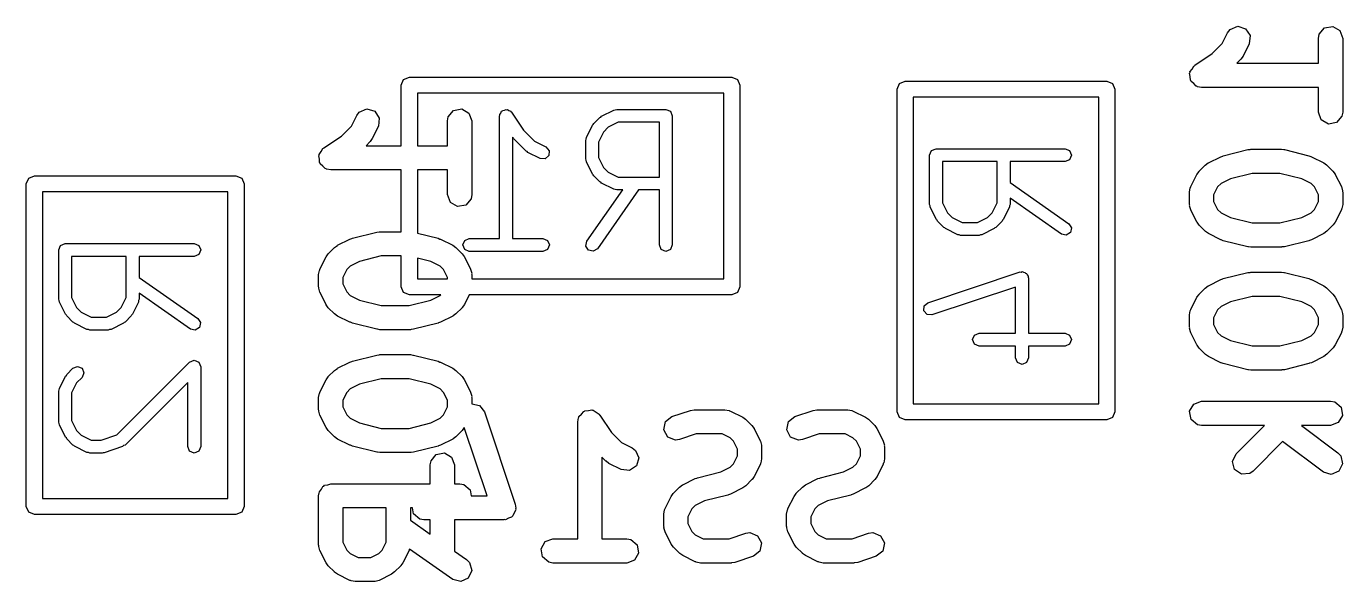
# Model space of a CAD drawing. Extents: x 0.521 to 1.139, y 0.924 to 1.594.
# Drawn here: x 0.5207 to 0.842, y 1.1239 to 1.2594 of the extents above; entities that cross this region are included whole.
import ezdxf

# ---------------------------------------------------------------- set-up
doc = ezdxf.new("R2010")
doc.units = 0
doc.header["$MEASUREMENT"] = 0
doc.layers.add('BLACK', color=7, linetype='CONTINUOUS')

msp = doc.modelspace()

# ---------------------------------------------------------------- linework, layer by layer
at = {"layer": 'BLACK', "linetype": 'CONTINUOUS'}
for p, q in [((0.81264, 1.25522), (0.81393, 1.25779)), ((0.81393, 1.25779), (0.81454, 1.25861)), ((0.81454, 1.25861), (0.81639, 1.25942)), ((0.81639, 1.25942), (0.81833, 1.25884)), ((0.81833, 1.25884), (0.81944, 1.25715)), ((0.81944, 1.25715), (0.81921, 1.25515)), ((0.83611, 1.25647), (0.83629, 1.25748)), ((0.83629, 1.25748), (0.83759, 1.25903)), ((0.83759, 1.25903), (0.83958, 1.25938)), ((0.83958, 1.25938), (0.84133, 1.25837)), ((0.84133, 1.25837), (0.84202, 1.25647)), ((0.81019, 1.25276), (0.81264, 1.25522)), ((0.81921, 1.25515), (0.81771, 1.25215)), ((0.83611, 1.25042), (0.83611, 1.25647)), ((0.84202, 1.25647), (0.84202, 1.23847)), ((0.80593, 1.24993), (0.81019, 1.25276)), ((0.81716, 1.25138), (0.8162, 1.25042)), ((0.8162, 1.25042), (0.83611, 1.25042)), ((0.81718, 1.25144), (0.81716, 1.25138)), ((0.81771, 1.25215), (0.81718, 1.25144)), ((0.61278, 1.24647), (0.61417, 1.24705)), ((0.61417, 1.24705), (0.69291, 1.24705)), ((0.69291, 1.24705), (0.69431, 1.24647)), ((0.80466, 1.24798), (0.80475, 1.24813)), ((0.80481, 1.24714), (0.80466, 1.24798)), ((0.80474, 1.2483), (0.80524, 1.24899)), ((0.80475, 1.24813), (0.80474, 1.2483)), ((0.80487, 1.24628), (0.80481, 1.24714)), ((0.80524, 1.24899), (0.80567, 1.24973)), ((0.80567, 1.24973), (0.80583, 1.24979)), ((0.80583, 1.24979), (0.80593, 1.24993)), ((0.6122, 1.24508), (0.61278, 1.24647)), ((0.6122, 1.23029), (0.6122, 1.24508)), ((0.69431, 1.24647), (0.69488, 1.24508)), ((0.69488, 1.24508), (0.69488, 1.19587)), ((0.73327, 1.24409), (0.73384, 1.24549)), ((0.73327, 1.16535), (0.73327, 1.24409)), ((0.73384, 1.24549), (0.73524, 1.24606)), ((0.73524, 1.24606), (0.78445, 1.24606)), ((0.78445, 1.24606), (0.78584, 1.24549)), ((0.78584, 1.24549), (0.78642, 1.24409)), ((0.78642, 1.24409), (0.78642, 1.16535)), ((0.80498, 1.24616), (0.80487, 1.24628)), ((0.80501, 1.24599), (0.80498, 1.24616)), ((0.80567, 1.24544), (0.80501, 1.24599)), ((0.80626, 1.24482), (0.80567, 1.24544)), ((0.80643, 1.2448), (0.80626, 1.24482)), ((0.80656, 1.24469), (0.80643, 1.2448)), ((0.80757, 1.24452), (0.80656, 1.24469)), ((0.83611, 1.24452), (0.80757, 1.24452)), ((0.83611, 1.23847), (0.83611, 1.24452)), ((0.61614, 1.24311), (0.61614, 1.23029)), ((0.69094, 1.24311), (0.61614, 1.24311)), ((0.69094, 1.19783), (0.69094, 1.24311)), ((0.7372, 1.24213), (0.7372, 1.16732)), ((0.78248, 1.24213), (0.7372, 1.24213)), ((0.78248, 1.16732), (0.78248, 1.24213)), ((0.60004, 1.23509), (0.60133, 1.23766)), ((0.60133, 1.23766), (0.60194, 1.23848)), ((0.60194, 1.23848), (0.60379, 1.23929)), ((0.60379, 1.23929), (0.60573, 1.23871)), ((0.60573, 1.23871), (0.60684, 1.23702)), ((0.62352, 1.23634), (0.62369, 1.23735)), ((0.62369, 1.23735), (0.62499, 1.23889)), ((0.62499, 1.23889), (0.62698, 1.23925)), ((0.62698, 1.23925), (0.62873, 1.23824)), ((0.62873, 1.23824), (0.62942, 1.23634)), ((0.63622, 1.23756), (0.63628, 1.23771)), ((0.63622, 1.20764), (0.63622, 1.23756)), ((0.63625, 1.23787), (0.63651, 1.23825)), ((0.63628, 1.23771), (0.63625, 1.23787)), ((0.63651, 1.23825), (0.63668, 1.23868)), ((0.63668, 1.23868), (0.63683, 1.23874)), ((0.63683, 1.23874), (0.63692, 1.23887)), ((0.63692, 1.23887), (0.63737, 1.23896)), ((0.63737, 1.23896), (0.6378, 1.23914)), ((0.6378, 1.23914), (0.63794, 1.23907)), ((0.63794, 1.23907), (0.6381, 1.23911)), ((0.6381, 1.23911), (0.63849, 1.23885)), ((0.63849, 1.23885), (0.63891, 1.23868)), ((0.63891, 1.23868), (0.63897, 1.23853)), ((0.63897, 1.23853), (0.63911, 1.23844)), ((0.63911, 1.23844), (0.64202, 1.23407)), ((0.66068, 1.23718), (0.66092, 1.23727)), ((0.66092, 1.23727), (0.66109, 1.23747)), ((0.66109, 1.23747), (0.66409, 1.23897)), ((0.66409, 1.23897), (0.66445, 1.239)), ((0.66445, 1.239), (0.66479, 1.23914)), ((0.66479, 1.23914), (0.67679, 1.23914)), ((0.67679, 1.23914), (0.6779, 1.23868)), ((0.6779, 1.23868), (0.67837, 1.23756)), ((0.67837, 1.23756), (0.67837, 1.20607)), ((0.8368, 1.23657), (0.83611, 1.23847)), ((0.84184, 1.23746), (0.84054, 1.23591)), ((0.84202, 1.23847), (0.84184, 1.23746)), ((0.59759, 1.23263), (0.60004, 1.23509)), ((0.60661, 1.23502), (0.60511, 1.23202)), ((0.60684, 1.23702), (0.60661, 1.23502)), ((0.62352, 1.23029), (0.62352, 1.23634)), ((0.62942, 1.23634), (0.62942, 1.21834)), ((0.64202, 1.23407), (0.64473, 1.23136)), ((0.65738, 1.23227), (0.65888, 1.23527)), ((0.65888, 1.23527), (0.65908, 1.23544)), ((0.65908, 1.23544), (0.65918, 1.23568)), ((0.65918, 1.23568), (0.66068, 1.23718)), ((0.66273, 1.23477), (0.66159, 1.23363)), ((0.66516, 1.23599), (0.66273, 1.23477)), ((0.67522, 1.23599), (0.66516, 1.23599)), ((0.67522, 1.22264), (0.67522, 1.23599)), ((0.83855, 1.23556), (0.8368, 1.23657)), ((0.84054, 1.23591), (0.83855, 1.23556)), ((0.59333, 1.2298), (0.59759, 1.23263)), ((0.60456, 1.23125), (0.6036, 1.23029)), ((0.60459, 1.23131), (0.60456, 1.23125)), ((0.60511, 1.23202), (0.60459, 1.23131)), ((0.63948, 1.23219), (0.63937, 1.23236)), ((0.63937, 1.23236), (0.63937, 1.20764)), ((0.63962, 1.2321), (0.63948, 1.23219)), ((0.63968, 1.23195), (0.63962, 1.2321)), ((0.64268, 1.22895), (0.63968, 1.23195)), ((0.64473, 1.23136), (0.6475, 1.22997)), ((0.65722, 1.23156), (0.65736, 1.2319)), ((0.65722, 1.22706), (0.65722, 1.23156)), ((0.65736, 1.2319), (0.65738, 1.23227)), ((0.66159, 1.23363), (0.66037, 1.23119)), ((0.66037, 1.23119), (0.66037, 1.22743)), ((0.59206, 1.22785), (0.59215, 1.228)), ((0.59221, 1.22701), (0.59206, 1.22785)), ((0.59214, 1.22817), (0.59265, 1.22886)), ((0.59215, 1.228), (0.59214, 1.22817)), ((0.59265, 1.22886), (0.59307, 1.2296)), ((0.59307, 1.2296), (0.59323, 1.22966)), ((0.59323, 1.22966), (0.59333, 1.2298)), ((0.6036, 1.23029), (0.6122, 1.23029)), ((0.61614, 1.23029), (0.62352, 1.23029)), ((0.64292, 1.22885), (0.64268, 1.22895)), ((0.64309, 1.22865), (0.64292, 1.22885)), ((0.64609, 1.22715), (0.64309, 1.22865)), ((0.6482, 1.22786), (0.64729, 1.22707)), ((0.6475, 1.22997), (0.64829, 1.22906)), ((0.64829, 1.22906), (0.6482, 1.22786)), ((0.74118, 1.22797), (0.74164, 1.22909)), ((0.74118, 1.21597), (0.74118, 1.22797)), ((0.74164, 1.22909), (0.74275, 1.22955)), ((0.74275, 1.22955), (0.77425, 1.22955)), ((0.77425, 1.22955), (0.77536, 1.22909)), ((0.77536, 1.22909), (0.77582, 1.22797)), ((0.77582, 1.22797), (0.77536, 1.22686)), ((0.80925, 1.22611), (0.81225, 1.22761)), ((0.81225, 1.22761), (0.81274, 1.22776)), ((0.81274, 1.22776), (0.81285, 1.22784)), ((0.81285, 1.22784), (0.81885, 1.22934)), ((0.81885, 1.22934), (0.81944, 1.22938)), ((0.81944, 1.22938), (0.81957, 1.22942)), ((0.81957, 1.22942), (0.82707, 1.22942)), ((0.82707, 1.22942), (0.82765, 1.22932)), ((0.82765, 1.22932), (0.82778, 1.22934)), ((0.82778, 1.22934), (0.83378, 1.22784)), ((0.83378, 1.22784), (0.83425, 1.22763)), ((0.83425, 1.22763), (0.83439, 1.22761)), ((0.83439, 1.22761), (0.83739, 1.22611)), ((0.59227, 1.22615), (0.59221, 1.22701)), ((0.59239, 1.22603), (0.59227, 1.22615)), ((0.59242, 1.22586), (0.59239, 1.22603)), ((0.59307, 1.22531), (0.59242, 1.22586)), ((0.59366, 1.22469), (0.59307, 1.22531)), ((0.59383, 1.22467), (0.59366, 1.22469)), ((0.59396, 1.22456), (0.59383, 1.22467)), ((0.59497, 1.22439), (0.59396, 1.22456)), ((0.6122, 1.22439), (0.59497, 1.22439)), ((0.6122, 1.20929), (0.6122, 1.22439)), ((0.62352, 1.22439), (0.61614, 1.22439)), ((0.61614, 1.22439), (0.61614, 1.20897)), ((0.62352, 1.21834), (0.62352, 1.22439)), ((0.64729, 1.22707), (0.64609, 1.22715)), ((0.65736, 1.22672), (0.65722, 1.22706)), ((0.65738, 1.22636), (0.65736, 1.22672)), ((0.65888, 1.22336), (0.65738, 1.22636)), ((0.66037, 1.22743), (0.66159, 1.225)), ((0.66159, 1.225), (0.66273, 1.22386)), ((0.75768, 1.2264), (0.74433, 1.2264)), ((0.74433, 1.2264), (0.74433, 1.21634)), ((0.75768, 1.21634), (0.75768, 1.2264)), ((0.77425, 1.2264), (0.76083, 1.2264)), ((0.76083, 1.2264), (0.76083, 1.22129)), ((0.77536, 1.22686), (0.77425, 1.2264)), ((0.80698, 1.22406), (0.80848, 1.22556)), ((0.80848, 1.22556), (0.80921, 1.22607)), ((0.80921, 1.22607), (0.80925, 1.22611)), ((0.83739, 1.22611), (0.8381, 1.22559)), ((0.8381, 1.22559), (0.83815, 1.22556)), ((0.83815, 1.22556), (0.83965, 1.22406)), ((0.52067, 1.22096), (0.52125, 1.22236)), ((0.52125, 1.22236), (0.52264, 1.22293)), ((0.52264, 1.22293), (0.57185, 1.22293)), ((0.57185, 1.22293), (0.57324, 1.22236)), ((0.57324, 1.22236), (0.57382, 1.22096)), ((0.65908, 1.22319), (0.65888, 1.22336)), ((0.65918, 1.22295), (0.65908, 1.22319)), ((0.66068, 1.22145), (0.65918, 1.22295)), ((0.66092, 1.22135), (0.66068, 1.22145)), ((0.66109, 1.22115), (0.66092, 1.22135)), ((0.66409, 1.21966), (0.66109, 1.22115)), ((0.66273, 1.22386), (0.66516, 1.22264)), ((0.66516, 1.22264), (0.67522, 1.22264)), ((0.76083, 1.22129), (0.77515, 1.21126)), ((0.80493, 1.22029), (0.80643, 1.22329)), ((0.80643, 1.22329), (0.80696, 1.224)), ((0.80696, 1.224), (0.80698, 1.22406)), ((0.8146, 1.22219), (0.81232, 1.22105)), ((0.81993, 1.22352), (0.8146, 1.22219)), ((0.8267, 1.22352), (0.81993, 1.22352)), ((0.83204, 1.22219), (0.8267, 1.22352)), ((0.83432, 1.22105), (0.83204, 1.22219)), ((0.83965, 1.22406), (0.84016, 1.22334)), ((0.84016, 1.22334), (0.84021, 1.22329)), ((0.84021, 1.22329), (0.84171, 1.22029)), ((0.52067, 1.14222), (0.52067, 1.22096)), ((0.52461, 1.219), (0.52461, 1.14419)), ((0.56988, 1.219), (0.52461, 1.219)), ((0.56988, 1.14419), (0.56988, 1.219)), ((0.57382, 1.22096), (0.57382, 1.14222)), ((0.62421, 1.21644), (0.62352, 1.21834)), ((0.62942, 1.21834), (0.62924, 1.21733)), ((0.6575, 1.20697), (0.66627, 1.21949)), ((0.67011, 1.21949), (0.66008, 1.20516)), ((0.66445, 1.21963), (0.66409, 1.21966)), ((0.66479, 1.21949), (0.66445, 1.21963)), ((0.66627, 1.21949), (0.66479, 1.21949)), ((0.67522, 1.21949), (0.67011, 1.21949)), ((0.67522, 1.20607), (0.67522, 1.21949)), ((0.80462, 1.21897), (0.8048, 1.21998)), ((0.80462, 1.21597), (0.80462, 1.21897)), ((0.8048, 1.21998), (0.80491, 1.22012)), ((0.80491, 1.22012), (0.80493, 1.22029)), ((0.8115, 1.22022), (0.81052, 1.21828)), ((0.81052, 1.21828), (0.81052, 1.21667)), ((0.81232, 1.22105), (0.8115, 1.22022)), ((0.83514, 1.22022), (0.83432, 1.22105)), ((0.83611, 1.21828), (0.83514, 1.22022)), ((0.83611, 1.21667), (0.83611, 1.21828)), ((0.84171, 1.22029), (0.842, 1.21931)), ((0.842, 1.21931), (0.84196, 1.21914)), ((0.84196, 1.21914), (0.84202, 1.21897)), ((0.84202, 1.21897), (0.84202, 1.21597)), ((0.62596, 1.21543), (0.62421, 1.21644)), ((0.62794, 1.21578), (0.62596, 1.21543)), ((0.62924, 1.21733), (0.62794, 1.21578)), ((0.74132, 1.21563), (0.74118, 1.21597)), ((0.74134, 1.21527), (0.74132, 1.21563)), ((0.74284, 1.21227), (0.74134, 1.21527)), ((0.74433, 1.21634), (0.74555, 1.21391)), ((0.75646, 1.21391), (0.75768, 1.21634)), ((0.76066, 1.21527), (0.75916, 1.21227)), ((0.76069, 1.21563), (0.76066, 1.21527)), ((0.76083, 1.21597), (0.76069, 1.21563)), ((0.77335, 1.20868), (0.76083, 1.21745)), ((0.76083, 1.21745), (0.76083, 1.21597)), ((0.80468, 1.21581), (0.80462, 1.21597)), ((0.80464, 1.21564), (0.80468, 1.21581)), ((0.80493, 1.21465), (0.80464, 1.21564)), ((0.81052, 1.21667), (0.8115, 1.21472)), ((0.8115, 1.21472), (0.81232, 1.2139)), ((0.83432, 1.2139), (0.83514, 1.21472)), ((0.83514, 1.21472), (0.83611, 1.21667)), ((0.84173, 1.21483), (0.84171, 1.21465)), ((0.84184, 1.21496), (0.84173, 1.21483)), ((0.84202, 1.21597), (0.84184, 1.21496)), ((0.74304, 1.2121), (0.74284, 1.21227)), ((0.74314, 1.21186), (0.74304, 1.2121)), ((0.74464, 1.21036), (0.74314, 1.21186)), ((0.74555, 1.21391), (0.74669, 1.21277)), ((0.74669, 1.21277), (0.74912, 1.21155)), ((0.74912, 1.21155), (0.75288, 1.21155)), ((0.75288, 1.21155), (0.75532, 1.21277)), ((0.75532, 1.21277), (0.75646, 1.21391)), ((0.75887, 1.21186), (0.75737, 1.21036)), ((0.75896, 1.2121), (0.75887, 1.21186)), ((0.75916, 1.21227), (0.75896, 1.2121)), ((0.80643, 1.21165), (0.80493, 1.21465)), ((0.80648, 1.21161), (0.80643, 1.21165)), ((0.80698, 1.21089), (0.80648, 1.21161)), ((0.81232, 1.2139), (0.8146, 1.21276)), ((0.8146, 1.21276), (0.81993, 1.21143)), ((0.8267, 1.21143), (0.83204, 1.21276)), ((0.83204, 1.21276), (0.83432, 1.2139)), ((0.84021, 1.21165), (0.83968, 1.21094)), ((0.84171, 1.21465), (0.84021, 1.21165)), ((0.60026, 1.20771), (0.60625, 1.20921)), ((0.60625, 1.20921), (0.60684, 1.20925)), ((0.60684, 1.20925), (0.60697, 1.20929)), ((0.60697, 1.20929), (0.6122, 1.20929)), ((0.61614, 1.20897), (0.62119, 1.20771)), ((0.74488, 1.21026), (0.74464, 1.21036)), ((0.74505, 1.21007), (0.74488, 1.21026)), ((0.74805, 1.20857), (0.74505, 1.21007)), ((0.74841, 1.20854), (0.74805, 1.20857)), ((0.74875, 1.2084), (0.74841, 1.20854)), ((0.75325, 1.2084), (0.74875, 1.2084)), ((0.75359, 1.20854), (0.75325, 1.2084)), ((0.75396, 1.20857), (0.75359, 1.20854)), ((0.75696, 1.21007), (0.75396, 1.20857)), ((0.75713, 1.21026), (0.75696, 1.21007)), ((0.75737, 1.21036), (0.75713, 1.21026)), ((0.77452, 1.20842), (0.77335, 1.20868)), ((0.77554, 1.20907), (0.77452, 1.20842)), ((0.77515, 1.21126), (0.7758, 1.21025)), ((0.7758, 1.21025), (0.77554, 1.20907)), ((0.80848, 1.20939), (0.80698, 1.21089)), ((0.80854, 1.20936), (0.80848, 1.20939)), ((0.80925, 1.20883), (0.80854, 1.20936)), ((0.81225, 1.20733), (0.80925, 1.20883)), ((0.81993, 1.21143), (0.8267, 1.21143)), ((0.83739, 1.20883), (0.83439, 1.20733)), ((0.83743, 1.20888), (0.83739, 1.20883)), ((0.83815, 1.20939), (0.83743, 1.20888)), ((0.83965, 1.21089), (0.83815, 1.20939)), ((0.83968, 1.21094), (0.83965, 1.21089)), ((0.52858, 1.20484), (0.52904, 1.20596)), ((0.52904, 1.20596), (0.53015, 1.20642)), ((0.53015, 1.20642), (0.56165, 1.20642)), ((0.56165, 1.20642), (0.56276, 1.20596)), ((0.56276, 1.20596), (0.56323, 1.20484)), ((0.59438, 1.20393), (0.59588, 1.20543)), ((0.59588, 1.20543), (0.59661, 1.20594)), ((0.59661, 1.20594), (0.59665, 1.20598)), ((0.59665, 1.20598), (0.59965, 1.20748)), ((0.59965, 1.20748), (0.60014, 1.20763)), ((0.60014, 1.20763), (0.60026, 1.20771)), ((0.62119, 1.20771), (0.62165, 1.2075)), ((0.62165, 1.2075), (0.62179, 1.20748)), ((0.62179, 1.20748), (0.62479, 1.20598)), ((0.62479, 1.20598), (0.6255, 1.20546)), ((0.6255, 1.20546), (0.62556, 1.20543)), ((0.62556, 1.20543), (0.62706, 1.20393)), ((0.62722, 1.20607), (0.62768, 1.20718)), ((0.62768, 1.20495), (0.62722, 1.20607)), ((0.62768, 1.20718), (0.6288, 1.20764)), ((0.6288, 1.20764), (0.63622, 1.20764)), ((0.63937, 1.20764), (0.64679, 1.20764)), ((0.64679, 1.20764), (0.64791, 1.20718)), ((0.64791, 1.20718), (0.64837, 1.20607)), ((0.64837, 1.20607), (0.64791, 1.20495)), ((0.65724, 1.20579), (0.6575, 1.20697)), ((0.65789, 1.20478), (0.65724, 1.20579)), ((0.66008, 1.20516), (0.65907, 1.20451)), ((0.67568, 1.20495), (0.67522, 1.20607)), ((0.67837, 1.20607), (0.6779, 1.20495)), ((0.81239, 1.20732), (0.81225, 1.20733)), ((0.81285, 1.20711), (0.81239, 1.20732)), ((0.81885, 1.20561), (0.81285, 1.20711)), ((0.81899, 1.20562), (0.81885, 1.20561)), ((0.81957, 1.20552), (0.81899, 1.20562)), ((0.82707, 1.20552), (0.81957, 1.20552)), ((0.8272, 1.20557), (0.82707, 1.20552)), ((0.82778, 1.20561), (0.8272, 1.20557)), ((0.83378, 1.20711), (0.82778, 1.20561)), ((0.8339, 1.20719), (0.83378, 1.20711)), ((0.83439, 1.20733), (0.8339, 1.20719)), ((0.52858, 1.19284), (0.52858, 1.20484)), ((0.54508, 1.20327), (0.53173, 1.20327)), ((0.53173, 1.20327), (0.53173, 1.19321)), ((0.54508, 1.19321), (0.54508, 1.20327)), ((0.56165, 1.20327), (0.54823, 1.20327)), ((0.54823, 1.20327), (0.54823, 1.19816)), ((0.56276, 1.20373), (0.56165, 1.20327)), ((0.56323, 1.20484), (0.56276, 1.20373)), ((0.59233, 1.20016), (0.59383, 1.20316)), ((0.59383, 1.20316), (0.59436, 1.20387)), ((0.59436, 1.20387), (0.59438, 1.20393)), ((0.602, 1.20206), (0.59972, 1.20092)), ((0.60733, 1.20339), (0.602, 1.20206)), ((0.6122, 1.20339), (0.60733, 1.20339)), ((0.6122, 1.19587), (0.6122, 1.20339)), ((0.61944, 1.20206), (0.61614, 1.20288)), ((0.61614, 1.20288), (0.61614, 1.19783)), ((0.62172, 1.20092), (0.61944, 1.20206)), ((0.62706, 1.20393), (0.62756, 1.20321)), ((0.62756, 1.20321), (0.62761, 1.20316)), ((0.62761, 1.20316), (0.62911, 1.20016)), ((0.6288, 1.20449), (0.62768, 1.20495)), ((0.6378, 1.20449), (0.6288, 1.20449)), ((0.64679, 1.20449), (0.6378, 1.20449)), ((0.64791, 1.20495), (0.64679, 1.20449)), ((0.65907, 1.20451), (0.65789, 1.20478)), ((0.67679, 1.20449), (0.67568, 1.20495)), ((0.6779, 1.20495), (0.67679, 1.20449)), ((0.59202, 1.19884), (0.5922, 1.19985)), ((0.59202, 1.19584), (0.59202, 1.19884)), ((0.5922, 1.19985), (0.59231, 1.19999)), ((0.59231, 1.19999), (0.59233, 1.20016)), ((0.5989, 1.20009), (0.59793, 1.19815)), ((0.59972, 1.20092), (0.5989, 1.20009)), ((0.62254, 1.20009), (0.62172, 1.20092)), ((0.62352, 1.19815), (0.62254, 1.20009)), ((0.62911, 1.20016), (0.6294, 1.19918)), ((0.6294, 1.19918), (0.62936, 1.19901)), ((0.62936, 1.19901), (0.62942, 1.19884)), ((0.62942, 1.19884), (0.62942, 1.19783)), ((0.74076, 1.19197), (0.76325, 1.19947)), ((0.76325, 1.19947), (0.76351, 1.19945)), ((0.76351, 1.19945), (0.76375, 1.19955)), ((0.76375, 1.19955), (0.76409, 1.19941)), ((0.76409, 1.19941), (0.76445, 1.19938)), ((0.76445, 1.19938), (0.76462, 1.19919)), ((0.76462, 1.19919), (0.76486, 1.19909)), ((0.76486, 1.19909), (0.765, 1.19875)), ((0.765, 1.19875), (0.76524, 1.19847)), ((0.81285, 1.19784), (0.81885, 1.19934)), ((0.81885, 1.19934), (0.81944, 1.19938)), ((0.81944, 1.19938), (0.81957, 1.19943)), ((0.81957, 1.19943), (0.82707, 1.19943)), ((0.82707, 1.19943), (0.82765, 1.19933)), ((0.82765, 1.19933), (0.82778, 1.19934)), ((0.82778, 1.19934), (0.83378, 1.19784)), ((0.54823, 1.19816), (0.56255, 1.18813)), ((0.59208, 1.19568), (0.59202, 1.19584)), ((0.59204, 1.19551), (0.59208, 1.19568)), ((0.59233, 1.19452), (0.59204, 1.19551)), ((0.59793, 1.19815), (0.59793, 1.19654)), ((0.59793, 1.19654), (0.5989, 1.19459)), ((0.61278, 1.19447), (0.6122, 1.19587)), ((0.61614, 1.19783), (0.62352, 1.19783)), ((0.62352, 1.19783), (0.62352, 1.19815)), ((0.62942, 1.19783), (0.69094, 1.19783)), ((0.69488, 1.19587), (0.69431, 1.19447)), ((0.76218, 1.19579), (0.74175, 1.18898)), ((0.76218, 1.18455), (0.76218, 1.19579)), ((0.76524, 1.19847), (0.76523, 1.19821)), ((0.76523, 1.19821), (0.76533, 1.19798)), ((0.76533, 1.19798), (0.76533, 1.18455)), ((0.80698, 1.19406), (0.80848, 1.19556)), ((0.80848, 1.19556), (0.80921, 1.19607)), ((0.80921, 1.19607), (0.80925, 1.19612)), ((0.80925, 1.19612), (0.81225, 1.19762)), ((0.81225, 1.19762), (0.81274, 1.19776)), ((0.81274, 1.19776), (0.81285, 1.19784)), ((0.83378, 1.19784), (0.83425, 1.19763)), ((0.83425, 1.19763), (0.83439, 1.19762)), ((0.83439, 1.19762), (0.83739, 1.19612)), ((0.83739, 1.19612), (0.8381, 1.19559)), ((0.8381, 1.19559), (0.83815, 1.19556)), ((0.83815, 1.19556), (0.83965, 1.19406)), ((0.52872, 1.1925), (0.52858, 1.19284)), ((0.52875, 1.19214), (0.52872, 1.1925)), ((0.53173, 1.19321), (0.53295, 1.19078)), ((0.54386, 1.19078), (0.54508, 1.19321)), ((0.54809, 1.1925), (0.54806, 1.19214)), ((0.54823, 1.19284), (0.54809, 1.1925)), ((0.56075, 1.18555), (0.54823, 1.19432)), ((0.54823, 1.19432), (0.54823, 1.19284)), ((0.59383, 1.19152), (0.59233, 1.19452)), ((0.5989, 1.19459), (0.59972, 1.19377)), ((0.59972, 1.19377), (0.602, 1.19263)), ((0.602, 1.19263), (0.60733, 1.1913)), ((0.61417, 1.1939), (0.61278, 1.19447)), ((0.61411, 1.1913), (0.61944, 1.19263)), ((0.62185, 1.1939), (0.61417, 1.1939)), ((0.61944, 1.19263), (0.62172, 1.19377)), ((0.62172, 1.19377), (0.62185, 1.1939)), ((0.6288, 1.1939), (0.62761, 1.19152)), ((0.69291, 1.1939), (0.6288, 1.1939)), ((0.69431, 1.19447), (0.69291, 1.1939)), ((0.80493, 1.1903), (0.80643, 1.1933)), ((0.80643, 1.1933), (0.80696, 1.19401)), ((0.80696, 1.19401), (0.80698, 1.19406)), ((0.81993, 1.19352), (0.8146, 1.19219)), ((0.8267, 1.19352), (0.81993, 1.19352)), ((0.83204, 1.19219), (0.8267, 1.19352)), ((0.83965, 1.19406), (0.84016, 1.19334)), ((0.84016, 1.19334), (0.84021, 1.1933)), ((0.84021, 1.1933), (0.84171, 1.1903)), ((0.53025, 1.18914), (0.52875, 1.19214)), ((0.53044, 1.18897), (0.53025, 1.18914)), ((0.53295, 1.19078), (0.53409, 1.18964)), ((0.53409, 1.18964), (0.53653, 1.18842)), ((0.54028, 1.18842), (0.54272, 1.18964)), ((0.54272, 1.18964), (0.54386, 1.19078)), ((0.54656, 1.18914), (0.54637, 1.18897)), ((0.54806, 1.19214), (0.54656, 1.18914)), ((0.59388, 1.19148), (0.59383, 1.19152)), ((0.59438, 1.19076), (0.59388, 1.19148)), ((0.59588, 1.18926), (0.59438, 1.19076)), ((0.59594, 1.18923), (0.59588, 1.18926)), ((0.59665, 1.1887), (0.59594, 1.18923)), ((0.60733, 1.1913), (0.61411, 1.1913)), ((0.62556, 1.18926), (0.62483, 1.18875)), ((0.62706, 1.19076), (0.62556, 1.18926)), ((0.62708, 1.19081), (0.62706, 1.19076)), ((0.62761, 1.19152), (0.62708, 1.19081)), ((0.73976, 1.18998), (0.73984, 1.19118)), ((0.74055, 1.18907), (0.73976, 1.18998)), ((0.73984, 1.19118), (0.74076, 1.19197)), ((0.74175, 1.18898), (0.74055, 1.18907)), ((0.80462, 1.18898), (0.8048, 1.18999)), ((0.8048, 1.18999), (0.80491, 1.19012)), ((0.80491, 1.19012), (0.80493, 1.1903)), ((0.8115, 1.19023), (0.81052, 1.18828)), ((0.81232, 1.19105), (0.8115, 1.19023)), ((0.8146, 1.19219), (0.81232, 1.19105)), ((0.83432, 1.19105), (0.83204, 1.19219)), ((0.83514, 1.19023), (0.83432, 1.19105)), ((0.83611, 1.18828), (0.83514, 1.19023)), ((0.84171, 1.1903), (0.842, 1.18931)), ((0.842, 1.18931), (0.84196, 1.18914)), ((0.84196, 1.18914), (0.84202, 1.18898)), ((0.53054, 1.18873), (0.53044, 1.18897)), ((0.53204, 1.18723), (0.53054, 1.18873)), ((0.53228, 1.18713), (0.53204, 1.18723)), ((0.53245, 1.18694), (0.53228, 1.18713)), ((0.53545, 1.18544), (0.53245, 1.18694)), ((0.53653, 1.18842), (0.54028, 1.18842)), ((0.54436, 1.18694), (0.54136, 1.18544)), ((0.54453, 1.18713), (0.54436, 1.18694)), ((0.54477, 1.18723), (0.54453, 1.18713)), ((0.54627, 1.18873), (0.54477, 1.18723)), ((0.54637, 1.18897), (0.54627, 1.18873)), ((0.56294, 1.18594), (0.56192, 1.18529)), ((0.56255, 1.18813), (0.5632, 1.18712)), ((0.5632, 1.18712), (0.56294, 1.18594)), ((0.59965, 1.1872), (0.59665, 1.1887)), ((0.59979, 1.18719), (0.59965, 1.1872)), ((0.60026, 1.18698), (0.59979, 1.18719)), ((0.60625, 1.18548), (0.60026, 1.18698)), ((0.62119, 1.18698), (0.61519, 1.18548)), ((0.6213, 1.18706), (0.62119, 1.18698)), ((0.62179, 1.1872), (0.6213, 1.18706)), ((0.62479, 1.1887), (0.62179, 1.1872)), ((0.62483, 1.18875), (0.62479, 1.1887)), ((0.80462, 1.18598), (0.80462, 1.18898)), ((0.80468, 1.18581), (0.80462, 1.18598)), ((0.80464, 1.18564), (0.80468, 1.18581)), ((0.81052, 1.18828), (0.81052, 1.18667)), ((0.81052, 1.18667), (0.8115, 1.18473)), ((0.83514, 1.18473), (0.83611, 1.18667)), ((0.83611, 1.18667), (0.83611, 1.18828)), ((0.84202, 1.18598), (0.84184, 1.18497)), ((0.84202, 1.18898), (0.84202, 1.18598)), ((0.53582, 1.18541), (0.53545, 1.18544)), ((0.53615, 1.18527), (0.53582, 1.18541)), ((0.54065, 1.18527), (0.53615, 1.18527)), ((0.54099, 1.18541), (0.54065, 1.18527)), ((0.54136, 1.18544), (0.54099, 1.18541)), ((0.56192, 1.18529), (0.56075, 1.18555)), ((0.60639, 1.18549), (0.60625, 1.18548)), ((0.60697, 1.18539), (0.60639, 1.18549)), ((0.61447, 1.18539), (0.60697, 1.18539)), ((0.6146, 1.18544), (0.61447, 1.18539)), ((0.61519, 1.18548), (0.6146, 1.18544)), ((0.75168, 1.18298), (0.75214, 1.18409)), ((0.75214, 1.18186), (0.75168, 1.18298)), ((0.75214, 1.18409), (0.75325, 1.18455)), ((0.75325, 1.18455), (0.76218, 1.18455)), ((0.76533, 1.18455), (0.77425, 1.18455)), ((0.77425, 1.18455), (0.77536, 1.18409)), ((0.77536, 1.18409), (0.77582, 1.18298)), ((0.77582, 1.18298), (0.77536, 1.18186)), ((0.80493, 1.18466), (0.80464, 1.18564)), ((0.80643, 1.18166), (0.80493, 1.18466)), ((0.8115, 1.18473), (0.81232, 1.1839)), ((0.81232, 1.1839), (0.8146, 1.18276)), ((0.8146, 1.18276), (0.81993, 1.18143)), ((0.8267, 1.18143), (0.83204, 1.18276)), ((0.83204, 1.18276), (0.83432, 1.1839)), ((0.83432, 1.1839), (0.83514, 1.18473)), ((0.84171, 1.18466), (0.84021, 1.18166)), ((0.84173, 1.18483), (0.84171, 1.18466)), ((0.84184, 1.18497), (0.84173, 1.18483)), ((0.75325, 1.1814), (0.75214, 1.18186)), ((0.76218, 1.1814), (0.75325, 1.1814)), ((0.76218, 1.17848), (0.76218, 1.1814)), ((0.77425, 1.1814), (0.76533, 1.1814)), ((0.76533, 1.1814), (0.76533, 1.17848)), ((0.77536, 1.18186), (0.77425, 1.1814)), ((0.80648, 1.18161), (0.80643, 1.18166)), ((0.80698, 1.18089), (0.80648, 1.18161)), ((0.80848, 1.17939), (0.80698, 1.18089)), ((0.80854, 1.17936), (0.80848, 1.17939)), ((0.80925, 1.17884), (0.80854, 1.17936)), ((0.81993, 1.18143), (0.8267, 1.18143)), ((0.83815, 1.17939), (0.83743, 1.17888)), ((0.83965, 1.18089), (0.83815, 1.17939)), ((0.83968, 1.18095), (0.83965, 1.18089)), ((0.84021, 1.18166), (0.83968, 1.18095)), ((0.53204, 1.17596), (0.53315, 1.17642)), ((0.53315, 1.17642), (0.53427, 1.17596)), ((0.5428, 1.15972), (0.56054, 1.17746)), ((0.56054, 1.17746), (0.56165, 1.17792)), ((0.56165, 1.17792), (0.56276, 1.17746)), ((0.56276, 1.17746), (0.56323, 1.17635)), ((0.56323, 1.17635), (0.56323, 1.15685)), ((0.59665, 1.17599), (0.59965, 1.17749)), ((0.59965, 1.17749), (0.60014, 1.17763)), ((0.60014, 1.17763), (0.60026, 1.17771)), ((0.60026, 1.17771), (0.60625, 1.17921)), ((0.60625, 1.17921), (0.60684, 1.17925)), ((0.60684, 1.17925), (0.60697, 1.1793)), ((0.60697, 1.1793), (0.61447, 1.1793)), ((0.61447, 1.1793), (0.61505, 1.1792)), ((0.61505, 1.1792), (0.61519, 1.17921)), ((0.61519, 1.17921), (0.62119, 1.17771)), ((0.62119, 1.17771), (0.62165, 1.1775)), ((0.62165, 1.1775), (0.62179, 1.17749)), ((0.62179, 1.17749), (0.62479, 1.17599)), ((0.76264, 1.17736), (0.76218, 1.17848)), ((0.76375, 1.1769), (0.76264, 1.17736)), ((0.76486, 1.17736), (0.76375, 1.1769)), ((0.76533, 1.17848), (0.76486, 1.17736)), ((0.81225, 1.17734), (0.80925, 1.17884)), ((0.81239, 1.17732), (0.81225, 1.17734)), ((0.81285, 1.17711), (0.81239, 1.17732)), ((0.81885, 1.17561), (0.81285, 1.17711)), ((0.83378, 1.17711), (0.82778, 1.17561)), ((0.8339, 1.17719), (0.83378, 1.17711)), ((0.83439, 1.17734), (0.8339, 1.17719)), ((0.83739, 1.17884), (0.83439, 1.17734)), ((0.83743, 1.17888), (0.83739, 1.17884)), ((0.52875, 1.17105), (0.53025, 1.17405)), ((0.53025, 1.17405), (0.53044, 1.17422)), ((0.53044, 1.17422), (0.53054, 1.17446)), ((0.53054, 1.17446), (0.53204, 1.17596)), ((0.53427, 1.17373), (0.53295, 1.17241)), ((0.53427, 1.17596), (0.53473, 1.17485)), ((0.53473, 1.17485), (0.53427, 1.17373)), ((0.59233, 1.17017), (0.59383, 1.17317)), ((0.59383, 1.17317), (0.59436, 1.17388)), ((0.59436, 1.17388), (0.59438, 1.17393)), ((0.59438, 1.17393), (0.59588, 1.17543)), ((0.59588, 1.17543), (0.59661, 1.17594)), ((0.59661, 1.17594), (0.59665, 1.17599)), ((0.60733, 1.17339), (0.602, 1.17206)), ((0.61411, 1.17339), (0.60733, 1.17339)), ((0.61944, 1.17206), (0.61411, 1.17339)), ((0.62479, 1.17599), (0.6255, 1.17546)), ((0.6255, 1.17546), (0.62556, 1.17543)), ((0.62556, 1.17543), (0.62706, 1.17393)), ((0.62706, 1.17393), (0.62756, 1.17321)), ((0.62756, 1.17321), (0.62761, 1.17317)), ((0.62761, 1.17317), (0.62911, 1.17017)), ((0.81899, 1.17563), (0.81885, 1.17561)), ((0.81957, 1.17552), (0.81899, 1.17563)), ((0.82707, 1.17552), (0.81957, 1.17552)), ((0.8272, 1.17557), (0.82707, 1.17552)), ((0.82778, 1.17561), (0.8272, 1.17557)), ((0.52858, 1.17035), (0.52872, 1.17068)), ((0.52858, 1.16285), (0.52858, 1.17035)), ((0.52872, 1.17068), (0.52875, 1.17105)), ((0.53295, 1.17241), (0.53173, 1.16997)), ((0.53173, 1.16997), (0.53173, 1.16322)), ((0.56008, 1.17254), (0.54477, 1.15723)), ((0.56008, 1.15685), (0.56008, 1.17254)), ((0.59202, 1.16885), (0.5922, 1.16986)), ((0.5922, 1.16986), (0.59231, 1.16999)), ((0.59231, 1.16999), (0.59233, 1.17017)), ((0.5989, 1.1701), (0.59793, 1.16815)), ((0.59972, 1.17092), (0.5989, 1.1701)), ((0.602, 1.17206), (0.59972, 1.17092)), ((0.62172, 1.17092), (0.61944, 1.17206)), ((0.62254, 1.1701), (0.62172, 1.17092)), ((0.62352, 1.16815), (0.62254, 1.1701)), ((0.62911, 1.17017), (0.6294, 1.16918)), ((0.59202, 1.16585), (0.59202, 1.16885)), ((0.59793, 1.16815), (0.59793, 1.16654)), ((0.59793, 1.16654), (0.5989, 1.1646)), ((0.62254, 1.1646), (0.62352, 1.16654)), ((0.62352, 1.16654), (0.62352, 1.16815)), ((0.6294, 1.16918), (0.62936, 1.16901)), ((0.62936, 1.16901), (0.62942, 1.16885)), ((0.62942, 1.16885), (0.62942, 1.1673)), ((0.62942, 1.1673), (0.63128, 1.16692)), ((0.63128, 1.16692), (0.63253, 1.16534)), ((0.7372, 1.16732), (0.78248, 1.16732)), ((0.80466, 1.16549), (0.80567, 1.16724)), ((0.80567, 1.16724), (0.80757, 1.16793)), ((0.80757, 1.16793), (0.83907, 1.16793)), ((0.83907, 1.16793), (0.84008, 1.16775)), ((0.84008, 1.16775), (0.84162, 1.16646)), ((0.59208, 1.16568), (0.59202, 1.16585)), ((0.59204, 1.16551), (0.59208, 1.16568)), ((0.59233, 1.16453), (0.59204, 1.16551)), ((0.59383, 1.16153), (0.59233, 1.16453)), ((0.5989, 1.1646), (0.59972, 1.16377)), ((0.59972, 1.16377), (0.602, 1.16263)), ((0.61944, 1.16263), (0.62172, 1.16377)), ((0.62172, 1.16377), (0.62254, 1.1646)), ((0.63253, 1.16534), (0.64003, 1.14284)), ((0.65528, 1.1629), (0.65546, 1.16391)), ((0.65546, 1.16391), (0.65556, 1.16404)), ((0.65556, 1.16404), (0.65558, 1.16421)), ((0.65558, 1.16421), (0.6562, 1.1648)), ((0.6562, 1.1648), (0.65675, 1.16546)), ((0.65675, 1.16546), (0.65692, 1.16549)), ((0.65692, 1.16549), (0.65704, 1.16561)), ((0.65704, 1.16561), (0.6579, 1.16566)), ((0.6579, 1.16566), (0.65874, 1.16581)), ((0.65874, 1.16581), (0.65889, 1.16572)), ((0.65889, 1.16572), (0.65906, 1.16574)), ((0.65906, 1.16574), (0.65975, 1.16523)), ((0.65975, 1.16523), (0.66049, 1.1648)), ((0.66049, 1.1648), (0.66055, 1.16464)), ((0.66055, 1.16464), (0.66069, 1.16454)), ((0.66069, 1.16454), (0.66352, 1.16028)), ((0.67671, 1.16295), (0.67829, 1.1642)), ((0.67829, 1.1642), (0.68279, 1.1657)), ((0.68279, 1.1657), (0.68367, 1.16583)), ((0.68367, 1.16583), (0.68373, 1.16585)), ((0.68373, 1.16585), (0.69123, 1.16585)), ((0.69123, 1.16585), (0.69224, 1.16568)), ((0.69224, 1.16568), (0.69237, 1.16556)), ((0.69237, 1.16556), (0.69255, 1.16554)), ((0.69255, 1.16554), (0.69555, 1.16404)), ((0.69555, 1.16404), (0.69626, 1.16352)), ((0.69626, 1.16352), (0.69631, 1.16349)), ((0.69631, 1.16349), (0.69781, 1.16199)), ((0.70671, 1.16295), (0.70829, 1.1642)), ((0.70829, 1.1642), (0.71279, 1.1657)), ((0.71279, 1.1657), (0.71366, 1.16583)), ((0.71366, 1.16583), (0.71372, 1.16585)), ((0.71372, 1.16585), (0.72122, 1.16585)), ((0.72122, 1.16585), (0.72223, 1.16568)), ((0.72223, 1.16568), (0.72237, 1.16556)), ((0.72237, 1.16556), (0.72254, 1.16554)), ((0.72254, 1.16554), (0.72554, 1.16404)), ((0.72554, 1.16404), (0.72625, 1.16352)), ((0.72625, 1.16352), (0.72631, 1.16349)), ((0.72631, 1.16349), (0.72781, 1.16199)), ((0.73384, 1.16396), (0.73327, 1.16535)), ((0.73524, 1.16339), (0.73384, 1.16396)), ((0.78445, 1.16339), (0.73524, 1.16339)), ((0.78584, 1.16396), (0.78445, 1.16339)), ((0.78642, 1.16535), (0.78584, 1.16396)), ((0.80501, 1.1635), (0.80466, 1.16549)), ((0.80656, 1.1622), (0.80501, 1.1635)), ((0.84197, 1.16447), (0.84096, 1.16272)), ((0.84162, 1.16646), (0.84197, 1.16447)), ((0.52872, 1.16251), (0.52858, 1.16285)), ((0.52875, 1.16214), (0.52872, 1.16251)), ((0.53025, 1.15914), (0.52875, 1.16214)), ((0.53173, 1.16322), (0.53295, 1.16078)), ((0.53295, 1.16078), (0.53409, 1.15964)), ((0.59388, 1.16148), (0.59383, 1.16153)), ((0.59438, 1.16076), (0.59388, 1.16148)), ((0.59588, 1.15926), (0.59438, 1.16076)), ((0.602, 1.16263), (0.60733, 1.1613)), ((0.60733, 1.1613), (0.61411, 1.1613)), ((0.61411, 1.1613), (0.61944, 1.16263)), ((0.62706, 1.16076), (0.62556, 1.15926)), ((0.62708, 1.16082), (0.62706, 1.16076)), ((0.62759, 1.1615), (0.62708, 1.16082)), ((0.63314, 1.14486), (0.62759, 1.1615)), ((0.65528, 1.13436), (0.65528, 1.1629)), ((0.66352, 1.16028), (0.66598, 1.15783)), ((0.67631, 1.16097), (0.67671, 1.16295)), ((0.67727, 1.15919), (0.67631, 1.16097)), ((0.69781, 1.16199), (0.69832, 1.16127)), ((0.69832, 1.16127), (0.69837, 1.16122)), ((0.69837, 1.16122), (0.69987, 1.15822)), ((0.7063, 1.16097), (0.70671, 1.16295)), ((0.70726, 1.15919), (0.7063, 1.16097)), ((0.72781, 1.16199), (0.72832, 1.16127)), ((0.72832, 1.16127), (0.72836, 1.16122)), ((0.72836, 1.16122), (0.72986, 1.15822)), ((0.80757, 1.16203), (0.80656, 1.1622)), ((0.82294, 1.16203), (0.80757, 1.16203)), ((0.81598, 1.15507), (0.82294, 1.16203)), ((0.83907, 1.16203), (0.83193, 1.16203)), ((0.83193, 1.16203), (0.84084, 1.15534)), ((0.84096, 1.16272), (0.83907, 1.16203)), ((0.53044, 1.15897), (0.53025, 1.15914)), ((0.53054, 1.15873), (0.53044, 1.15897)), ((0.53204, 1.15723), (0.53054, 1.15873)), ((0.53228, 1.15713), (0.53204, 1.15723)), ((0.53245, 1.15694), (0.53228, 1.15713)), ((0.53545, 1.15544), (0.53245, 1.15694)), ((0.53409, 1.15964), (0.53653, 1.15842)), ((0.53653, 1.15842), (0.5389, 1.15842)), ((0.5389, 1.15842), (0.5428, 1.15972)), ((0.54443, 1.15709), (0.54415, 1.15685)), ((0.54477, 1.15723), (0.54443, 1.15709)), ((0.59594, 1.15923), (0.59588, 1.15926)), ((0.59665, 1.15871), (0.59594, 1.15923)), ((0.59965, 1.15721), (0.59665, 1.15871)), ((0.59979, 1.15719), (0.59965, 1.15721)), ((0.60026, 1.15698), (0.59979, 1.15719)), ((0.60625, 1.15548), (0.60026, 1.15698)), ((0.62119, 1.15698), (0.61519, 1.15548)), ((0.6213, 1.15706), (0.62119, 1.15698)), ((0.62179, 1.15721), (0.6213, 1.15706)), ((0.62479, 1.15871), (0.62179, 1.15721)), ((0.62483, 1.15875), (0.62479, 1.15871)), ((0.62556, 1.15926), (0.62483, 1.15875)), ((0.66598, 1.15783), (0.66855, 1.15654)), ((0.67915, 1.15845), (0.67727, 1.15919)), ((0.68016, 1.1586), (0.67915, 1.15845)), ((0.68421, 1.15995), (0.68016, 1.1586)), ((0.69053, 1.15995), (0.68421, 1.15995)), ((0.69248, 1.15898), (0.69053, 1.15995)), ((0.6933, 1.15815), (0.69248, 1.15898)), ((0.69427, 1.15621), (0.6933, 1.15815)), ((0.69987, 1.15822), (0.70016, 1.15724)), ((0.70016, 1.15724), (0.70012, 1.15707)), ((0.70012, 1.15707), (0.70018, 1.1569)), ((0.70018, 1.1569), (0.70018, 1.1539)), ((0.70914, 1.15845), (0.70726, 1.15919)), ((0.71016, 1.1586), (0.70914, 1.15845)), ((0.7142, 1.15995), (0.71016, 1.1586)), ((0.72053, 1.15995), (0.7142, 1.15995)), ((0.72247, 1.15898), (0.72053, 1.15995)), ((0.7233, 1.15815), (0.72247, 1.15898)), ((0.72427, 1.15621), (0.7233, 1.15815)), ((0.72986, 1.15822), (0.73015, 1.15724)), ((0.73015, 1.15724), (0.73011, 1.15707)), ((0.73011, 1.15707), (0.73017, 1.1569)), ((0.73017, 1.1569), (0.73017, 1.1539)), ((0.82735, 1.15808), (0.82016, 1.15089)), ((0.8373, 1.15062), (0.82735, 1.15808)), ((0.53582, 1.15541), (0.53545, 1.15544)), ((0.53615, 1.15527), (0.53582, 1.15541)), ((0.53915, 1.15527), (0.53615, 1.15527)), ((0.53939, 1.15537), (0.53915, 1.15527)), ((0.53965, 1.15535), (0.53939, 1.15537)), ((0.54415, 1.15685), (0.53965, 1.15535)), ((0.56054, 1.15573), (0.56008, 1.15685)), ((0.56165, 1.15527), (0.56054, 1.15573)), ((0.56276, 1.15573), (0.56165, 1.15527)), ((0.56323, 1.15685), (0.56276, 1.15573)), ((0.60639, 1.1555), (0.60625, 1.15548)), ((0.60697, 1.15539), (0.60639, 1.1555)), ((0.61447, 1.15539), (0.60697, 1.15539)), ((0.6146, 1.15544), (0.61447, 1.15539)), ((0.61519, 1.15548), (0.6146, 1.15544)), ((0.61946, 1.15341), (0.62076, 1.15496)), ((0.62076, 1.15496), (0.62275, 1.15531)), ((0.62275, 1.15531), (0.6245, 1.1543)), ((0.6245, 1.1543), (0.62519, 1.1524)), ((0.66214, 1.15331), (0.66118, 1.15427)), ((0.66118, 1.15427), (0.66118, 1.13436)), ((0.66855, 1.15654), (0.66937, 1.15593)), ((0.66937, 1.15593), (0.67018, 1.15408)), ((0.67018, 1.15408), (0.6696, 1.15214)), ((0.6933, 1.15265), (0.69427, 1.1546)), ((0.69427, 1.1546), (0.69427, 1.15621)), ((0.70018, 1.1539), (0.7, 1.15289)), ((0.7233, 1.15265), (0.72427, 1.1546)), ((0.72427, 1.1546), (0.72427, 1.15621)), ((0.73017, 1.1539), (0.73, 1.15289)), ((0.81513, 1.15324), (0.81598, 1.15507)), ((0.84084, 1.15534), (0.84154, 1.15459)), ((0.84154, 1.15459), (0.842, 1.15263)), ((0.61928, 1.1524), (0.61946, 1.15341)), ((0.61928, 1.1478), (0.61928, 1.1524)), ((0.62519, 1.1524), (0.62519, 1.1478)), ((0.6622, 1.15329), (0.66214, 1.15331)), ((0.66291, 1.15276), (0.6622, 1.15329)), ((0.66591, 1.15126), (0.66291, 1.15276)), ((0.66792, 1.15103), (0.66591, 1.15126)), ((0.6696, 1.15214), (0.66792, 1.15103)), ((0.68451, 1.14927), (0.6902, 1.15069)), ((0.6902, 1.15069), (0.69248, 1.15183)), ((0.69248, 1.15183), (0.6933, 1.15265)), ((0.69987, 1.15258), (0.69837, 1.14958)), ((0.69989, 1.15276), (0.69987, 1.15258)), ((0.7, 1.15289), (0.69989, 1.15276)), ((0.71451, 1.14927), (0.72019, 1.15069)), ((0.72019, 1.15069), (0.72247, 1.15183)), ((0.72247, 1.15183), (0.7233, 1.15265)), ((0.72986, 1.15258), (0.72836, 1.14958)), ((0.72988, 1.15276), (0.72986, 1.15258)), ((0.73, 1.15289), (0.72988, 1.15276)), ((0.81565, 1.15129), (0.81513, 1.15324)), ((0.81731, 1.15013), (0.81565, 1.15129)), ((0.82016, 1.15089), (0.81932, 1.1503)), ((0.83923, 1.15003), (0.8373, 1.15062)), ((0.84109, 1.15083), (0.83923, 1.15003)), ((0.842, 1.15263), (0.84109, 1.15083)), ((0.59332, 1.1472), (0.5935, 1.14741)), ((0.5935, 1.14741), (0.59425, 1.14754)), ((0.59425, 1.14754), (0.59497, 1.1478)), ((0.59497, 1.1478), (0.61928, 1.1478)), ((0.62519, 1.1478), (0.62647, 1.1478)), ((0.62647, 1.1478), (0.62748, 1.14762)), ((0.62748, 1.14762), (0.62903, 1.14633)), ((0.68014, 1.14699), (0.68086, 1.1475)), ((0.68086, 1.1475), (0.68091, 1.14755)), ((0.68091, 1.14755), (0.68391, 1.14904)), ((0.68391, 1.14904), (0.68439, 1.14919)), ((0.68439, 1.14919), (0.68451, 1.14927)), ((0.69631, 1.14732), (0.69559, 1.14681)), ((0.69781, 1.14882), (0.69631, 1.14732)), ((0.69784, 1.14887), (0.69781, 1.14882)), ((0.69837, 1.14958), (0.69784, 1.14887)), ((0.71014, 1.14699), (0.71086, 1.1475)), ((0.71086, 1.1475), (0.7109, 1.14755)), ((0.7109, 1.14755), (0.7139, 1.14904)), ((0.7139, 1.14904), (0.71439, 1.14919)), ((0.71439, 1.14919), (0.71451, 1.14927)), ((0.72631, 1.14732), (0.72559, 1.14681)), ((0.72781, 1.14882), (0.72631, 1.14732)), ((0.72784, 1.14887), (0.72781, 1.14882)), ((0.72836, 1.14958), (0.72784, 1.14887)), ((0.81932, 1.1503), (0.81731, 1.15013)), ((0.52461, 1.14419), (0.56988, 1.14419)), ((0.59202, 1.14485), (0.59209, 1.14523)), ((0.59202, 1.13285), (0.59202, 1.14485)), ((0.59206, 1.14536), (0.59213, 1.14548)), ((0.59209, 1.14523), (0.59206, 1.14536)), ((0.59213, 1.14548), (0.5922, 1.14586)), ((0.5922, 1.14586), (0.59269, 1.14645)), ((0.59269, 1.14645), (0.59307, 1.14711)), ((0.59307, 1.14711), (0.59332, 1.1472)), ((0.62903, 1.14633), (0.62928, 1.14486)), ((0.62928, 1.14486), (0.63314, 1.14486)), ((0.67659, 1.14173), (0.67809, 1.14472)), ((0.67809, 1.14472), (0.67861, 1.14543)), ((0.67861, 1.14543), (0.67864, 1.14549)), ((0.67864, 1.14549), (0.68014, 1.14699)), ((0.69194, 1.14504), (0.68626, 1.14362)), ((0.69206, 1.14512), (0.69194, 1.14504)), ((0.69255, 1.14526), (0.69206, 1.14512)), ((0.69555, 1.14676), (0.69255, 1.14526)), ((0.69559, 1.14681), (0.69555, 1.14676)), ((0.70658, 1.14173), (0.70808, 1.14472)), ((0.70808, 1.14472), (0.70861, 1.14543)), ((0.70861, 1.14543), (0.70864, 1.14549)), ((0.70864, 1.14549), (0.71014, 1.14699)), ((0.72194, 1.14504), (0.71625, 1.14362)), ((0.72205, 1.14512), (0.72194, 1.14504)), ((0.72254, 1.14526), (0.72205, 1.14512)), ((0.72554, 1.14676), (0.72254, 1.14526)), ((0.72559, 1.14681), (0.72554, 1.14676)), ((0.52125, 1.14083), (0.52067, 1.14222)), ((0.52264, 1.14026), (0.52125, 1.14083)), ((0.57324, 1.14083), (0.57185, 1.14026)), ((0.57382, 1.14222), (0.57324, 1.14083)), ((0.60852, 1.1419), (0.59793, 1.1419)), ((0.59793, 1.1419), (0.59793, 1.13355)), ((0.60852, 1.13355), (0.60852, 1.1419)), ((0.61442, 1.1419), (0.61442, 1.13889)), ((0.61492, 1.1419), (0.61442, 1.1419)), ((0.61518, 1.14043), (0.61492, 1.1419)), ((0.64014, 1.14139), (0.63974, 1.14069)), ((0.64003, 1.14284), (0.64018, 1.14182)), ((0.64018, 1.14182), (0.6401, 1.14161)), ((0.6401, 1.14161), (0.64014, 1.14139)), ((0.67627, 1.1404), (0.67645, 1.14141)), ((0.67645, 1.14141), (0.67657, 1.14155)), ((0.67657, 1.14155), (0.67659, 1.14173)), ((0.68315, 1.14166), (0.68218, 1.13971)), ((0.68398, 1.14248), (0.68315, 1.14166)), ((0.68626, 1.14362), (0.68398, 1.14248)), ((0.70627, 1.1404), (0.70645, 1.14141)), ((0.70645, 1.14141), (0.70656, 1.14155)), ((0.70656, 1.14155), (0.70658, 1.14173)), ((0.71315, 1.14166), (0.71218, 1.13971)), ((0.71397, 1.14248), (0.71315, 1.14166)), ((0.71625, 1.14362), (0.71397, 1.14248)), ((0.57185, 1.14026), (0.52264, 1.14026)), ((0.61442, 1.13889), (0.61928, 1.13549)), ((0.61673, 1.13913), (0.61518, 1.14043)), ((0.61774, 1.13895), (0.61673, 1.13913)), ((0.61928, 1.13895), (0.61774, 1.13895)), ((0.61928, 1.13549), (0.61928, 1.13895)), ((0.63723, 1.13895), (0.62519, 1.13895)), ((0.62519, 1.13895), (0.62519, 1.13141)), ((0.63744, 1.13903), (0.63723, 1.13895)), ((0.63767, 1.13898), (0.63744, 1.13903)), ((0.63837, 1.13937), (0.63767, 1.13898)), ((0.63913, 1.13964), (0.63837, 1.13937)), ((0.63924, 1.13984), (0.63913, 1.13964)), ((0.63944, 1.13995), (0.63924, 1.13984)), ((0.63974, 1.14069), (0.63944, 1.13995)), ((0.67627, 1.1374), (0.67627, 1.1404)), ((0.68218, 1.13971), (0.68218, 1.1381)), ((0.68218, 1.1381), (0.68315, 1.13615)), ((0.70627, 1.1374), (0.70627, 1.1404)), ((0.71218, 1.13971), (0.71218, 1.1381)), ((0.71218, 1.1381), (0.71315, 1.13615)), ((0.67634, 1.13724), (0.67627, 1.1374)), ((0.67629, 1.13707), (0.67634, 1.13724)), ((0.67659, 1.13608), (0.67629, 1.13707)), ((0.67809, 1.13308), (0.67659, 1.13608)), ((0.68315, 1.13615), (0.68398, 1.13533)), ((0.68398, 1.13533), (0.68592, 1.13436)), ((0.69225, 1.13436), (0.69629, 1.13571)), ((0.69629, 1.13571), (0.69731, 1.13586)), ((0.69731, 1.13586), (0.69918, 1.13511)), ((0.69918, 1.13511), (0.70015, 1.13334)), ((0.70633, 1.13724), (0.70627, 1.1374)), ((0.70629, 1.13707), (0.70633, 1.13724)), ((0.70658, 1.13608), (0.70629, 1.13707)), ((0.70808, 1.13308), (0.70658, 1.13608)), ((0.71315, 1.13615), (0.71397, 1.13533)), ((0.71397, 1.13533), (0.71592, 1.13436)), ((0.72224, 1.13436), (0.72629, 1.13571)), ((0.72629, 1.13571), (0.7273, 1.13586)), ((0.7273, 1.13586), (0.72918, 1.13511)), ((0.72918, 1.13511), (0.73014, 1.13334)), ((0.59208, 1.13268), (0.59202, 1.13285)), ((0.59204, 1.13251), (0.59208, 1.13268)), ((0.59233, 1.13153), (0.59204, 1.13251)), ((0.59383, 1.12853), (0.59233, 1.13153)), ((0.59793, 1.13355), (0.5989, 1.1316)), ((0.5989, 1.1316), (0.59972, 1.13078)), ((0.60672, 1.13078), (0.60754, 1.1316)), ((0.60754, 1.1316), (0.60852, 1.13355)), ((0.61411, 1.13153), (0.61261, 1.12853)), ((0.61413, 1.13171), (0.61411, 1.13153)), ((0.61423, 1.13182), (0.61413, 1.13171)), ((0.62477, 1.12443), (0.61423, 1.13182)), ((0.62519, 1.13141), (0.62518, 1.13136)), ((0.62518, 1.13136), (0.62816, 1.12927)), ((0.64632, 1.13192), (0.64733, 1.13367)), ((0.64667, 1.12993), (0.64632, 1.13192)), ((0.64733, 1.13367), (0.64923, 1.13436)), ((0.64923, 1.13436), (0.65528, 1.13436)), ((0.66118, 1.13436), (0.66723, 1.13436)), ((0.66723, 1.13436), (0.66824, 1.13418)), ((0.66824, 1.13418), (0.66979, 1.13288)), ((0.66979, 1.13288), (0.67014, 1.13089)), ((0.67813, 1.13304), (0.67809, 1.13308)), ((0.67864, 1.13232), (0.67813, 1.13304)), ((0.68014, 1.13082), (0.67864, 1.13232)), ((0.68592, 1.13436), (0.69225, 1.13436)), ((0.69974, 1.13136), (0.69816, 1.1301)), ((0.70015, 1.13334), (0.69974, 1.13136)), ((0.70813, 1.13304), (0.70808, 1.13308)), ((0.70864, 1.13232), (0.70813, 1.13304)), ((0.71014, 1.13082), (0.70864, 1.13232)), ((0.71592, 1.13436), (0.72224, 1.13436)), ((0.72974, 1.13136), (0.72816, 1.1301)), ((0.73014, 1.13334), (0.72974, 1.13136)), ((0.59388, 1.12849), (0.59383, 1.12853)), ((0.59438, 1.12776), (0.59388, 1.12849)), ((0.59972, 1.13078), (0.60167, 1.1298)), ((0.60167, 1.1298), (0.60477, 1.1298)), ((0.60477, 1.1298), (0.60672, 1.13078)), ((0.61261, 1.12853), (0.61209, 1.12782)), ((0.62816, 1.12927), (0.62889, 1.12855)), ((0.62889, 1.12855), (0.62941, 1.12659)), ((0.64822, 1.12863), (0.64667, 1.12993)), ((0.64923, 1.12845), (0.64822, 1.12863)), ((0.66723, 1.12845), (0.64923, 1.12845)), ((0.66913, 1.12914), (0.66723, 1.12845)), ((0.67014, 1.13089), (0.66913, 1.12914)), ((0.6802, 1.13079), (0.68014, 1.13082)), ((0.68091, 1.13026), (0.6802, 1.13079)), ((0.68391, 1.12876), (0.68091, 1.13026)), ((0.68408, 1.12874), (0.68391, 1.12876)), ((0.68422, 1.12863), (0.68408, 1.12874)), ((0.68523, 1.12845), (0.68422, 1.12863)), ((0.69273, 1.12845), (0.68523, 1.12845)), ((0.69279, 1.12848), (0.69273, 1.12845)), ((0.69366, 1.1286), (0.69279, 1.12848)), ((0.69816, 1.1301), (0.69366, 1.1286)), ((0.71019, 1.13079), (0.71014, 1.13082)), ((0.7109, 1.13026), (0.71019, 1.13079)), ((0.7139, 1.12876), (0.7109, 1.13026)), ((0.71408, 1.12874), (0.7139, 1.12876)), ((0.71421, 1.12863), (0.71408, 1.12874)), ((0.71522, 1.12845), (0.71421, 1.12863)), ((0.72272, 1.12845), (0.71522, 1.12845)), ((0.72278, 1.12848), (0.72272, 1.12845)), ((0.72366, 1.1286), (0.72278, 1.12848)), ((0.72816, 1.1301), (0.72366, 1.1286)), ((0.59588, 1.12626), (0.59438, 1.12776)), ((0.59594, 1.12624), (0.59588, 1.12626)), ((0.59665, 1.12571), (0.59594, 1.12624)), ((0.59965, 1.12421), (0.59665, 1.12571)), ((0.60979, 1.12571), (0.60679, 1.12421)), ((0.60984, 1.12576), (0.60979, 1.12571)), ((0.61056, 1.12626), (0.60984, 1.12576)), ((0.61206, 1.12776), (0.61056, 1.12626)), ((0.61209, 1.12782), (0.61206, 1.12776)), ((0.62856, 1.12476), (0.62673, 1.12391)), ((0.62941, 1.12659), (0.62856, 1.12476)), ((0.59983, 1.12419), (0.59965, 1.12421)), ((0.59996, 1.12408), (0.59983, 1.12419)), ((0.60097, 1.1239), (0.59996, 1.12408)), ((0.60547, 1.1239), (0.60097, 1.1239)), ((0.60564, 1.12396), (0.60547, 1.1239)), ((0.60581, 1.12392), (0.60564, 1.12396)), ((0.60679, 1.12421), (0.60581, 1.12392)), ((0.62673, 1.12391), (0.62477, 1.12443))]:
    msp.add_line(p, q, dxfattribs=at)

doc.saveas('drawing.dxf')
